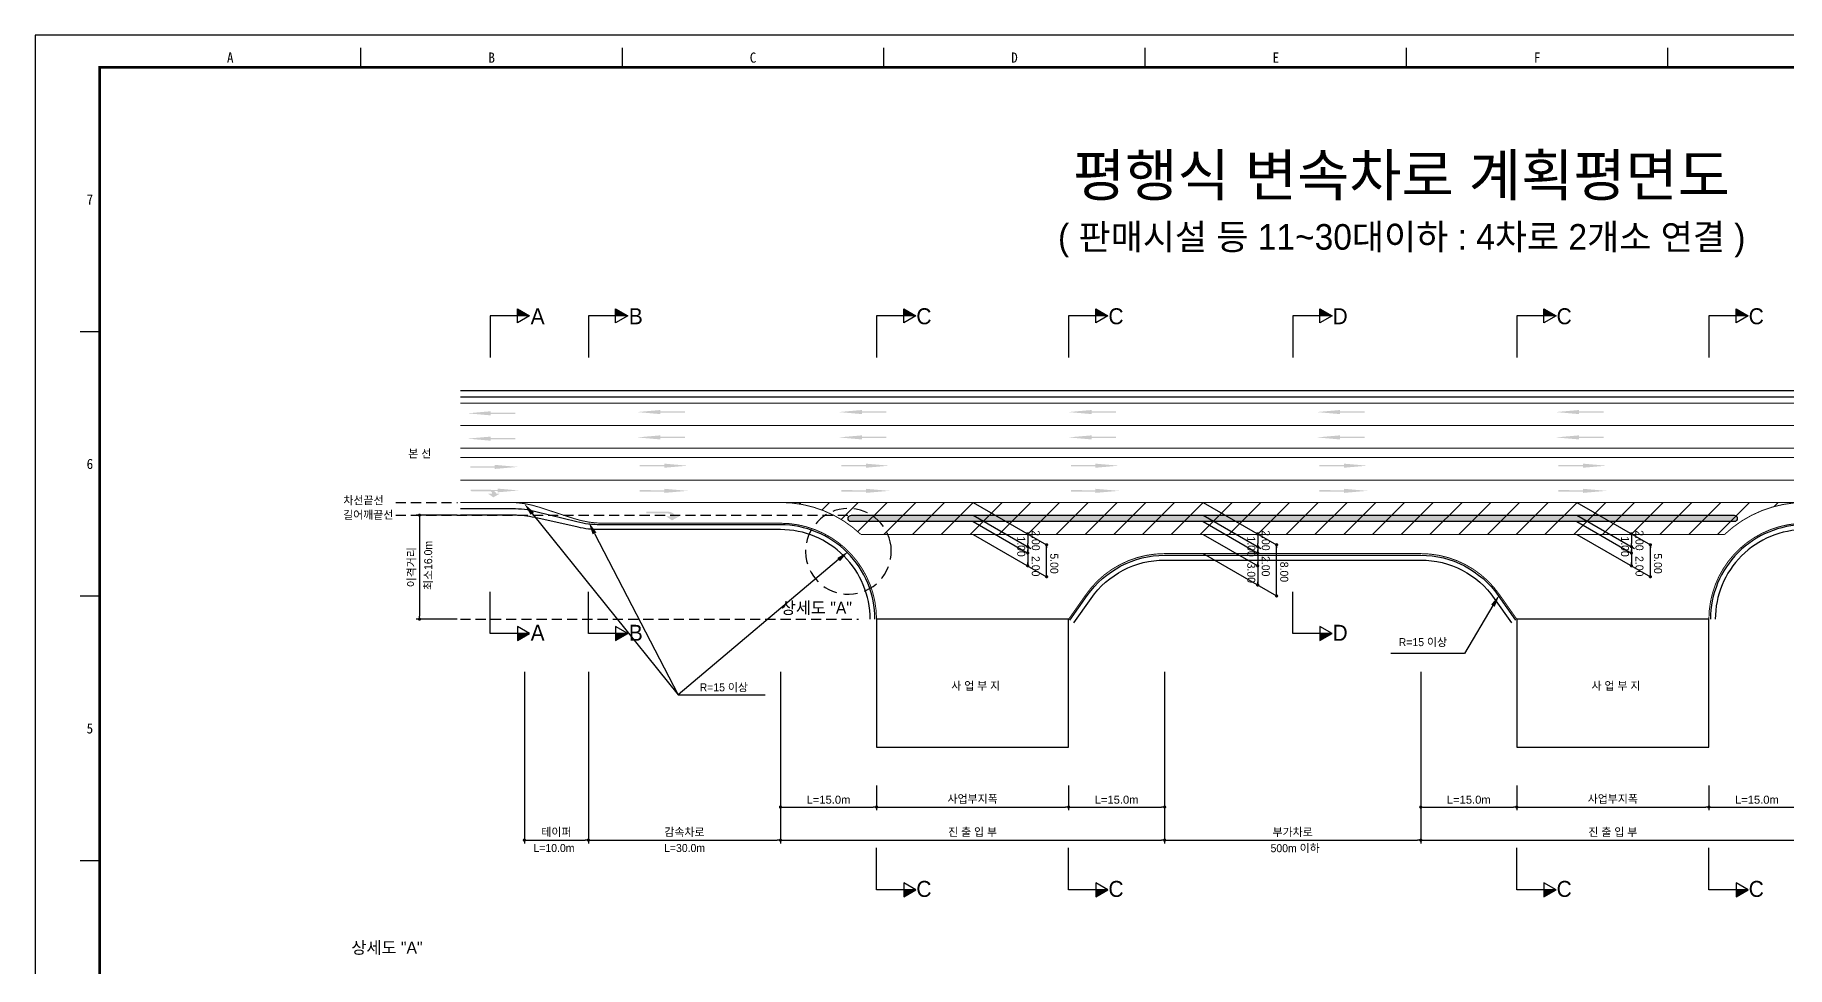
# Model space of a CAD drawing. Header units: millimetres. Extents: x 576 to 1000, y -19 to 281.
# Drawn here: x 576.3 to 849.9, y 135.3 to 280.9 of the extents above; entities that cross this region are included whole.
import ezdxf
from ezdxf.enums import TextEntityAlignment as Align

# ---------------------------------------------------------------- set-up
doc = ezdxf.new("R2010")
doc.units = ezdxf.units.MM
doc.linetypes.add('HIDDEN', pattern=[9.525, 6.35, -3.175])
for name, color, linetype in [('CC-GSTR-0004', 4, 'Continuous'), ('CM-LANE-0030', 30, 'Continuous'), ('CZ-DIMT-0002', 7, 'Continuous'), ('CZ-EXST-0002', 1, 'Continuous'), ('CZ-LIN1-0007', 7, 'Continuous'), ('CZ-LIN2-0003', 3, 'Continuous'), ('CZ-LINE-0001', 7, 'Continuous'), ('CZ-TEXT-BOX0', 7, 'Continuous'), ('TITLE', 7, 'Continuous')]:
    doc.layers.add(name, color=color, linetype=linetype)
doc.styles.add('돋움', font='')
doc.styles.add('돋음체', font='')
doc.styles.get('돋움').set_extended_font_data('Dotum')
doc.styles.get('돋음체').set_extended_font_data('DotumChe')

# ---------------------------------------------------------------- blocks, each defined once
blk = doc.blocks.new('_Dot')
at = {"color": 0, "linetype": 'ByBlock', "lineweight": -2}
blk.add_line((-0.5, 0), (-1, 0), dxfattribs=at)
at = {"color": 0, "linetype": 'ByBlock', "const_width": 0.5}
blk.add_lwpolyline([(-0.25, 0, 1), (0.25, 0, 1)], format="xyb", close=True, dxfattribs=at)

msp = doc.modelspace()

# ---------------------------------------------------------------- hatches: boundary and pattern name
at = {"layer": 'CM-LANE-0030'}
h = msp.add_hatch(dxfattribs=at)
h.set_pattern_fill('ANSI31', color=256, style=0)
h.set_pattern_definition([(45, (-903.0624, -8.1427), (-2.245064, 2.245064), [])])
h.paths.add_polyline_path([(840.16, 202.84, -0.191871), (852.71, 207.84), (692.71, 207.84, -0.191871), (705.26, 202.84)])
at = {"layer": 'CZ-LIN1-0007'}
for points in [[(647.47, 222.09), (647.47, 221.87), (651.29, 221.87), (651.29, 221.66), (647.47, 221.66), (647.47, 221.44), (643.82, 221.76)], [(673.96, 222.28), (673.96, 222.07), (677.78, 222.07), (677.78, 221.85), (673.96, 221.85), (673.96, 221.64), (670.31, 221.96)], [(705.44, 222.28), (705.44, 222.07), (709.26, 222.07), (709.26, 221.85), (705.44, 221.85), (705.44, 221.64), (701.79, 221.96)], [(741.31, 222.28), (741.31, 222.07), (745.13, 222.07), (745.13, 221.85), (741.31, 221.85), (741.31, 221.64), (737.66, 221.96)], [(780.11, 222.28), (780.11, 222.07), (783.93, 222.07), (783.93, 221.85), (780.11, 221.85), (780.11, 221.64), (776.45, 221.96)], [(817.44, 222.28), (817.44, 222.07), (821.26, 222.07), (821.26, 221.85), (817.44, 221.85), (817.44, 221.64), (813.79, 221.96)], [(647.47, 218.13), (647.47, 217.91), (651.29, 217.91), (651.29, 217.7), (647.47, 217.7), (647.47, 217.48), (643.82, 217.81)], [(673.96, 218.32), (673.96, 218.11), (677.78, 218.11), (677.78, 217.89), (673.96, 217.89), (673.96, 217.68), (670.31, 218)], [(705.44, 218.32), (705.44, 218.11), (709.26, 218.11), (709.26, 217.89), (705.44, 217.89), (705.44, 217.68), (701.79, 218)], [(741.31, 218.32), (741.31, 218.11), (745.13, 218.11), (745.13, 217.89), (741.31, 217.89), (741.31, 217.68), (737.66, 218)], [(780.11, 218.32), (780.11, 218.11), (783.93, 218.11), (783.93, 217.89), (780.11, 217.89), (780.11, 217.68), (776.45, 218)], [(817.44, 218.32), (817.44, 218.11), (821.26, 218.11), (821.26, 217.89), (817.44, 217.89), (817.44, 217.68), (813.79, 218)], [(648.07, 213.71), (648.07, 213.5), (644.25, 213.5), (644.25, 213.28), (648.07, 213.28), (648.07, 213.07), (651.72, 213.39)], [(674.57, 213.9), (674.57, 213.69), (670.74, 213.69), (670.74, 213.48), (674.57, 213.47), (674.57, 213.26), (678.22, 213.58)], [(706.04, 213.9), (706.04, 213.69), (702.22, 213.69), (702.22, 213.48), (706.04, 213.47), (706.04, 213.26), (709.7, 213.58)], [(741.91, 213.9), (741.91, 213.69), (738.09, 213.69), (738.09, 213.48), (741.91, 213.47), (741.91, 213.26), (745.57, 213.58)], [(780.71, 213.9), (780.71, 213.69), (776.89, 213.69), (776.89, 213.48), (780.71, 213.47), (780.71, 213.26), (784.36, 213.58)], [(818.05, 213.9), (818.05, 213.69), (814.22, 213.69), (814.22, 213.48), (818.05, 213.47), (818.05, 213.26), (821.7, 213.58)], [(647.43, 209.82, -0.267976), (648.34, 209.22), (648.89, 209.22), (647.86, 208.64), (647.03, 209.21), (647.64, 209.22, 0.504994), (647.37, 209.58), (644.32, 209.6), (644.32, 209.84)], [(648.56, 210), (648.56, 209.8), (645.13, 209.81), (645.13, 209.61), (648.56, 209.61), (648.56, 209.42), (651.83, 209.71)], [(674.57, 209.97), (674.57, 209.75), (670.74, 209.76), (670.74, 209.54), (674.57, 209.54), (674.57, 209.33), (678.22, 209.65)], [(706.04, 209.97), (706.04, 209.75), (702.22, 209.76), (702.22, 209.54), (706.04, 209.54), (706.04, 209.33), (709.7, 209.65)], [(741.91, 209.97), (741.91, 209.75), (738.09, 209.76), (738.09, 209.54), (741.91, 209.54), (741.91, 209.33), (745.57, 209.65)], [(780.71, 209.97), (780.71, 209.75), (776.89, 209.76), (776.89, 209.54), (780.71, 209.54), (780.71, 209.33), (784.36, 209.65)], [(818.05, 209.97), (818.05, 209.75), (814.22, 209.76), (814.22, 209.54), (818.05, 209.54), (818.05, 209.33), (821.7, 209.65)], [(675.29, 206.38, -0.267976), (676.32, 205.69), (676.95, 205.7), (675.77, 205.04), (674.83, 205.69), (675.52, 205.69, 0.504994), (675.21, 206.11), (671.75, 206.13), (671.75, 206.4)]]:
    msp.add_hatch(color=256, dxfattribs=at).paths.add_polyline_path(points)
at = {"layer": 'CZ-LIN2-0003'}
h = msp.add_hatch(dxfattribs=at)
h.set_pattern_fill('CROSS', color=256, scale=0.075, style=0)
h.set_pattern_definition([(0, (-903.0624, -8.14267), (0.47625, 0.47625), [0.238125, -0.714375]), (90, (-902.94334, -8.26174), (-0.47625, 0.47625), [0.238125, -0.714375])])
h.paths.add_polyline_path([(841.65, 205.84), (703.78, 205.84, 0.732581), (703.49, 204.93, -0.002096), (703.62, 204.84), (841.81, 204.84, -0.002096), (841.93, 204.93, 0.732581)])
at = {"layer": 'CZ-LINE-0001'}
for points in [[(651.62, 238.11), (651.62, 237.01), (653.53, 237.01)], [(666.95, 238.11), (666.95, 237.01), (668.86, 237.01)], [(711.95, 238.11), (711.95, 237.01), (713.86, 237.01)], [(741.95, 238.11), (741.95, 237.01), (743.86, 237.01)], [(776.95, 238.11), (776.95, 237.01), (778.86, 237.01)], [(811.95, 238.11), (811.95, 237.01), (813.86, 237.01)], [(841.95, 238.11), (841.95, 237.01), (843.86, 237.01)], [(653.53, 187.34), (651.62, 187.34), (651.62, 186.24)], [(668.86, 187.34), (666.95, 187.34), (666.95, 186.24)], [(778.86, 187.34), (776.95, 187.34), (776.95, 186.24)], [(713.86, 147.32), (711.95, 147.32), (711.95, 146.22)], [(743.86, 147.32), (741.95, 147.32), (741.95, 146.22)], [(813.86, 147.32), (811.95, 147.32), (811.95, 146.22)], [(843.86, 147.32), (841.95, 147.32), (841.95, 146.22)]]:
    msp.add_hatch(color=256, dxfattribs=at).paths.add_polyline_path(points)

# ---------------------------------------------------------------- linework, layer by layer
at = {"color": 0, "linetype": 'ByBlock', "lineweight": -2}
for p, q in [((731.32, 202.68), (731.32, 202.43)), ((767.24, 202.68), (767.24, 202.43)), ((825.61, 202.68), (825.61, 202.43)), ((731.32, 201.18), (731.32, 201.43)), ((731.32, 200.68), (731.32, 200.43)), ((731.32, 200.18), (731.32, 200.43)), ((734.28, 200.98), (734.28, 200.73)), ((767.24, 201.18), (767.24, 201.43)), ((767.24, 200.68), (767.24, 200.43)), ((767.24, 200.18), (767.24, 200.43)), ((770.2, 200.98), (770.2, 200.73)), ((825.61, 201.18), (825.61, 201.43)), ((825.61, 200.68), (825.61, 200.43)), ((825.61, 200.18), (825.61, 200.43)), ((828.57, 200.98), (828.57, 200.73)), ((731.32, 198.18), (731.32, 198.43)), ((767.24, 198.18), (767.24, 198.43)), ((825.61, 198.18), (825.61, 198.43)), ((734.28, 196.48), (734.28, 196.73)), ((767.24, 195.18), (767.24, 195.43)), ((828.57, 196.48), (828.57, 196.73)), ((770.2, 193.48), (770.2, 193.73))]:
    msp.add_line(p, q, dxfattribs=at)
at = {"color": 0, "linetype": 'ByBlock', "const_width": 0.25}
for points in [[(731.32, 202.81, 1), (731.32, 203.06, 1)], [(767.24, 202.81, 1), (767.24, 203.06, 1)], [(825.61, 202.81, 1), (825.61, 203.06, 1)], [(731.32, 201.06, 1), (731.32, 200.81, 1)], [(731.32, 200.81, 1), (731.32, 201.06, 1)], [(731.32, 200.06, 1), (731.32, 199.81, 1)], [(734.28, 201.1, 1), (734.28, 201.35, 1)], [(767.24, 200.81, 1), (767.24, 201.06, 1)], [(767.24, 201.06, 1), (767.24, 200.81, 1)], [(767.24, 200.06, 1), (767.24, 199.81, 1)], [(770.2, 201.1, 1), (770.2, 201.35, 1)], [(825.61, 200.81, 1), (825.61, 201.06, 1)], [(825.61, 201.06, 1), (825.61, 200.81, 1)], [(825.61, 200.06, 1), (825.61, 199.81, 1)], [(828.57, 201.1, 1), (828.57, 201.35, 1)], [(731.32, 198.06, 1), (731.32, 197.81, 1)], [(767.24, 198.06, 1), (767.24, 197.81, 1)], [(825.61, 198.06, 1), (825.61, 197.81, 1)], [(734.28, 196.35, 1), (734.28, 196.1, 1)], [(767.24, 195.06, 1), (767.24, 194.81, 1)], [(828.57, 196.35, 1), (828.57, 196.1, 1)], [(770.2, 193.35, 1), (770.2, 193.1, 1)]]:
    msp.add_lwpolyline(points, format="xyb", close=True, dxfattribs=at)
at = {"layer": 'CC-GSTR-0004'}
for p, q in [((642.71, 225.34), (942.71, 225.34)), ((642.71, 224.34), (942.71, 224.34))]:
    msp.add_line(p, q, dxfattribs=at)
for points in [[(707.46, 189.59, 0.414214), (692.71, 204.34), (664.56, 204.34, -0.061321), (660.92, 204.79), (654.51, 206.39, 0.061321), (650.87, 206.84), (642.71, 206.84)], [(706.71, 189.59, 0.414214), (692.71, 203.59), (664.38, 203.59, -0.055385), (661.09, 203.96), (654.34, 205.47), (654.34, 205.47, 0.055385), (651.05, 205.84), (642.71, 205.84)], [(942.71, 206.84), (933.65, 206.84, 0.031099), (931.79, 206.72), (931.79, 206.72), (913.64, 204.46), (913.64, 204.46, -0.031099), (911.78, 204.34), (852.71, 204.34, 0.414214), (837.96, 189.59)], [(942.71, 205.84), (933.55, 205.84), (933.55, 205.84, 0.028015), (931.88, 205.75), (931.88, 205.75), (913.55, 203.68, -0.028015), (911.87, 203.59), (911.87, 203.59), (852.71, 203.59, 0.414214), (838.71, 189.59)], [(737.92, 189.45), (740.62, 193.28, -0.245085), (752.71, 199.59), (792.71, 199.59, -0.245085), (804.81, 193.28), (807.51, 189.45)], [(738.53, 189.01), (741.23, 192.85, -0.245113), (752.71, 198.84), (792.71, 198.84, -0.245113), (804.19, 192.85), (806.9, 189.01)]]:
    msp.add_lwpolyline(points, format="xyb", dxfattribs=at)
at = {"layer": 'CM-LANE-0030', "const_width": 0.15}
for points in [[(642.71, 216.34), (942.71, 216.34)], [(642.71, 214.84), (942.71, 214.84)]]:
    msp.add_lwpolyline(points, dxfattribs=at)
msp.add_lwpolyline([(705.26, 202.84, 0.191871), (692.71, 207.84), (852.71, 207.84, 0.191871), (840.16, 202.84)], format="xyb", close=True, dxfattribs=at)
at = {"layer": 'CZ-EXST-0002', "color": 30}
msp.add_line((752.71, 207.84), (752.71, 207.84), dxfattribs=at)
at = {"layer": 'CZ-LIN1-0007', "const_width": 0.15}
for points in [[(642.71, 223.34), (942.71, 223.34)], [(671.53, 207.84), (692.71, 207.84)]]:
    msp.add_lwpolyline(points, dxfattribs=at)
at = {"layer": 'CZ-LIN1-0007', "linetype": 'HIDDEN', "const_width": 0.15}
for points in [[(642.71, 219.84), (942.71, 219.84)], [(642.71, 211.34), (942.71, 211.34)], [(650.34, 207.84), (671.53, 207.84)]]:
    msp.add_lwpolyline(points, dxfattribs=at)
at = {"layer": 'CZ-LIN1-0007', "const_width": 0.15}
for points in [[(707.71, 189.59, 0.414214), (692.71, 204.59), (665.09, 204.59), (665.09, 204.59, -0.07872), (660.45, 205.32), (660.45, 205.32), (654.97, 207.11), (654.97, 207.11, 0.07872), (650.34, 207.84), (650.34, 207.84), (642.71, 207.84)], [(942.71, 207.84), (933.92, 207.84, 0.040295), (931.52, 207.65), (931.52, 207.65), (913.91, 204.78), (913.91, 204.78, -0.040295), (911.5, 204.59), (911.5, 204.59), (852.71, 204.59, 0.414214), (837.71, 189.59)], [(737.71, 189.59), (740.41, 193.43, -0.245076), (752.71, 199.84), (792.71, 199.84, -0.245076), (805.01, 193.43), (807.71, 189.59)]]:
    msp.add_lwpolyline(points, format="xyb", dxfattribs=at)
at = {"layer": 'CZ-LIN2-0003'}
msp.add_lwpolyline([(703.49, 204.93, -0.732581), (703.78, 205.84), (841.65, 205.84, -0.732581), (841.93, 204.93, 0.002096), (841.81, 204.84), (703.62, 204.84, 0.002096)], format="xyb", close=True, dxfattribs=at)
for points in [[(737.71, 189.59), (707.71, 189.59), (707.71, 169.59), (737.71, 169.59)], [(837.71, 189.59), (807.71, 189.59), (807.71, 169.59), (837.71, 169.59)]]:
    msp.add_lwpolyline(points, close=True, dxfattribs=at)
at = {"layer": 'CZ-LINE-0001'}
for p, q in [((651.62, 235.91), (651.62, 238.11)), ((651.62, 238.11), (653.53, 237.01)), ((666.95, 235.91), (666.95, 238.11)), ((666.95, 238.11), (668.86, 237.01)), ((711.95, 235.91), (711.95, 238.11)), ((711.95, 238.11), (713.86, 237.01)), ((741.95, 235.91), (741.95, 238.11)), ((741.95, 238.11), (743.86, 237.01)), ((776.95, 235.91), (776.95, 238.11)), ((776.95, 238.11), (778.86, 237.01)), ((811.95, 235.91), (811.95, 238.11)), ((811.95, 238.11), (813.86, 237.01)), ((841.95, 235.91), (841.95, 238.11)), ((841.95, 238.11), (843.86, 237.01)), ((653.53, 237.01), (647.38, 237.01)), ((647.38, 237.01), (647.38, 230.47)), ((653.53, 237.01), (651.62, 235.91)), ((668.86, 237.01), (662.71, 237.01)), ((662.71, 237.01), (662.71, 230.47)), ((668.86, 237.01), (666.95, 235.91)), ((713.86, 237.01), (707.71, 237.01)), ((707.71, 237.01), (707.71, 230.47)), ((713.86, 237.01), (711.95, 235.91)), ((743.86, 237.01), (737.71, 237.01)), ((737.71, 237.01), (737.71, 230.47)), ((743.86, 237.01), (741.95, 235.91)), ((778.86, 237.01), (772.71, 237.01)), ((772.71, 237.01), (772.71, 230.47)), ((778.86, 237.01), (776.95, 235.91)), ((813.86, 237.01), (807.71, 237.01)), ((807.71, 237.01), (807.71, 230.47)), ((813.86, 237.01), (811.95, 235.91)), ((843.86, 237.01), (837.71, 237.01)), ((837.71, 237.01), (837.71, 230.47)), ((843.86, 237.01), (841.95, 235.91)), ((642.21, 205.84), (635.83, 205.84)), ((636.33, 205.34), (636.33, 190.09)), ((722.82, 207.84), (734.28, 201.23)), ((722.82, 205.84), (731.82, 200.65)), ((758.74, 207.84), (770.2, 201.23)), ((758.74, 205.84), (767.74, 200.65)), ((817.11, 207.84), (828.57, 201.23)), ((817.11, 205.84), (826.11, 200.65)), ((722.82, 204.84), (731.32, 199.93)), ((722.82, 202.84), (734.28, 196.23)), ((758.74, 204.84), (767.24, 199.93)), ((758.74, 202.84), (767.24, 197.93)), ((817.11, 204.84), (825.61, 199.93)), ((817.11, 202.84), (828.57, 196.23)), ((731.32, 202.43), (731.32, 201.43)), ((731.32, 200.43), (731.32, 197.93)), ((734.28, 196.23), (734.28, 201.23)), ((758.74, 199.84), (770.2, 193.23)), ((767.24, 202.43), (767.24, 201.43)), ((767.24, 200.43), (767.24, 194.93)), ((770.2, 193.23), (770.2, 201.23)), ((825.61, 202.43), (825.61, 201.43)), ((825.61, 200.43), (825.61, 197.93)), ((828.57, 196.23), (828.57, 201.23)), ((647.38, 187.34), (647.38, 193.88)), ((662.71, 187.34), (662.71, 193.88)), ((772.71, 187.34), (772.71, 193.88)), ((642.21, 189.59), (635.83, 189.59)), ((653.53, 187.34), (647.38, 187.34)), ((653.53, 187.34), (651.62, 188.44)), ((651.62, 188.44), (651.62, 186.24)), ((651.62, 186.24), (653.53, 187.34)), ((668.86, 187.34), (662.71, 187.34)), ((668.86, 187.34), (666.95, 188.44)), ((666.95, 188.44), (666.95, 186.24)), ((666.95, 186.24), (668.86, 187.34)), ((778.86, 187.34), (772.71, 187.34)), ((778.86, 187.34), (776.95, 188.44)), ((776.95, 188.44), (776.95, 186.24)), ((776.95, 186.24), (778.86, 187.34)), ((652.71, 181.35), (652.71, 154.57)), ((662.71, 181.35), (662.71, 154.57)), ((662.71, 181.35), (662.71, 154.57)), ((692.71, 181.35), (692.71, 154.57)), ((752.71, 181.35), (752.71, 154.57)), ((792.71, 181.35), (792.71, 154.57)), ((676.73, 177.75), (690.34, 177.75)), ((692.71, 163.62), (692.71, 154.57)), ((692.71, 163.62), (692.71, 159.74)), ((707.71, 163.62), (707.71, 159.74)), ((707.71, 163.62), (707.71, 159.74)), ((737.71, 163.62), (737.71, 159.74)), ((737.71, 163.62), (737.71, 159.74)), ((752.71, 163.62), (752.71, 154.57)), ((752.71, 163.62), (752.71, 159.74)), ((792.71, 163.62), (792.71, 159.74)), ((792.71, 163.62), (792.71, 154.57)), ((807.71, 163.62), (807.71, 159.74)), ((807.71, 163.62), (807.71, 159.74)), ((837.71, 163.62), (837.71, 159.74)), ((837.71, 163.62), (837.71, 159.74)), ((693.21, 160.24), (707.21, 160.24)), ((708.21, 160.24), (737.21, 160.24)), ((738.21, 160.24), (752.21, 160.24)), ((793.21, 160.24), (807.21, 160.24)), ((808.21, 160.24), (837.21, 160.24)), ((838.21, 160.24), (852.21, 160.24)), ((653.21, 155.07), (662.21, 155.07)), ((663.21, 155.07), (692.21, 155.07)), ((693.21, 155.07), (752.21, 155.07)), ((707.71, 147.32), (707.71, 153.86)), ((737.71, 147.32), (737.71, 153.86)), ((753.21, 155.07), (792.21, 155.07)), ((793.21, 155.07), (852.21, 155.07)), ((807.71, 147.32), (807.71, 153.86)), ((837.71, 147.32), (837.71, 153.86)), ((713.86, 147.32), (711.95, 148.42)), ((711.95, 148.42), (711.95, 146.22)), ((743.86, 147.32), (741.95, 148.42)), ((741.95, 148.42), (741.95, 146.22)), ((813.86, 147.32), (811.95, 148.42)), ((811.95, 148.42), (811.95, 146.22)), ((843.86, 147.32), (841.95, 148.42)), ((841.95, 148.42), (841.95, 146.22)), ((713.86, 147.32), (707.71, 147.32)), ((711.95, 146.22), (713.86, 147.32)), ((743.86, 147.32), (737.71, 147.32)), ((741.95, 146.22), (743.86, 147.32)), ((813.86, 147.32), (807.71, 147.32)), ((811.95, 146.22), (813.86, 147.32)), ((843.86, 147.32), (837.71, 147.32)), ((841.95, 146.22), (843.86, 147.32))]:
    msp.add_line(p, q, dxfattribs=at)
at = {"layer": 'CZ-LINE-0001', "linetype": 'HIDDEN', "ltscale": 0.25}
for p, q in [((632.61, 207.84), (642.27, 207.84)), ((632.61, 205.84), (704.2, 205.84)), ((642.71, 189.59), (704.91, 189.59))]:
    msp.add_line(p, q, dxfattribs=at)
at = {"layer": 'CZ-LINE-0001', "linetype": 'HIDDEN', "ltscale": 0.35}
msp.add_line((709.97, 200.98), (709.97, 200.99), dxfattribs=at)
at = {"layer": 'CZ-LINE-0001'}
for points in [[(653.94, 206.1), (676.73, 177.75)], [(663.66, 203), (676.73, 177.75)], [(701.79, 198.91), (676.73, 177.75)], [(803.99, 191.71), (799.53, 184.24), (788.05, 184.24)]]:
    msp.add_lwpolyline(points, dxfattribs=at)
at = {"layer": 'CZ-LINE-0001', "linetype": 'HIDDEN', "ltscale": 0.35}
msp.add_arc((703.32, 200.2), 6.7, 6.7667, 6.749, dxfattribs=at)
at = {"layer": 'CZ-LINE-0001'}
for points in [[(653.68, 205.89), (652.68, 207.66), (654.2, 206.31)], [(663.37, 202.85), (662.74, 204.77), (663.96, 203.15)], [(701.58, 199.16), (703.32, 200.2), (702.01, 198.65)], [(803.7, 191.88), (805.01, 193.43), (804.27, 191.54)]]:
    msp.add_solid(points, dxfattribs=at)
at = {"layer": 'TITLE', "color": 7, "linetype": 'Continuous'}
for p, q in [((627.19, 275.83), (627.19, 278.86)), ((668.01, 275.83), (668.01, 278.86)), ((708.84, 275.83), (708.84, 278.86)), ((749.66, 275.83), (749.66, 278.86)), ((790.49, 275.83), (790.49, 278.86)), ((831.31, 275.83), (831.31, 278.86)), ((586.36, 234.51), (583.34, 234.51)), ((586.36, 193.18), (583.34, 193.18)), ((586.36, 151.85), (583.34, 151.85))]:
    msp.add_line(p, q, dxfattribs=at)
at = {"layer": 'TITLE'}
msp.add_lwpolyline([(576.28, -18.5), (999.64, -18.5), (999.64, 280.87), (576.28, 280.87)], close=True, dxfattribs=at)
at = {"layer": 'TITLE', "linetype": 'Continuous', "const_width": 0.403}
msp.add_lwpolyline([(586.36, -13.47), (586.36, 275.83), (994.61, 275.83), (994.61, -13.47)], close=True, dxfattribs=at)

# ---------------------------------------------------------------- block references
at = {"layer": 'CZ-LINE-0001', "xscale": 0.5, "yscale": 0.5, "zscale": 0.5}
for p, rotation in [((636.33, 205.84), 90), ((636.33, 189.59), 270), ((692.71, 160.24), 180), ((707.71, 160.24), 180), ((737.71, 160.24), 180), ((792.71, 160.24), 180), ((807.71, 160.24), 180), ((837.71, 160.24), 180), ((652.71, 155.07), 180), ((662.71, 155.07), 180), ((692.71, 155.07), 180), ((752.71, 155.07), 180), ((792.71, 155.07), 180)]:
    msp.add_blockref('_Dot', p, dxfattribs=dict(at, rotation=rotation))
for p in [(707.71, 160.24), (737.71, 160.24), (752.71, 160.24), (807.71, 160.24), (837.71, 160.24), (662.71, 155.07), (692.71, 155.07), (752.71, 155.07), (792.71, 155.07)]:
    msp.add_blockref('_Dot', p, dxfattribs=at)

# ---------------------------------------------------------------- texts
at = {"layer": 'CZ-DIMT-0002', "style": '돋움'}
for s, height, p in [('A', 2.5, (654.78, 236.93)), ('B', 2.5, (670.11, 236.93)), ('C', 2.5, (715.11, 236.93)), ('C', 2.5, (745.11, 236.93)), ('D', 2.5, (780.11, 236.93)), ('C', 2.5, (815.11, 236.93)), ('C', 2.5, (845.11, 236.93)), ('본 선', 1.25, (636.37, 215.47)), ('차선끝선', 1.25, (627.58, 208.16)), ('길어깨끝선', 1.25, (628.32, 205.9)), ('상세도 "A"', 1.875, (698.31, 191.37)), ('A', 2.5, (654.78, 187.47)), ('B', 2.5, (670.11, 187.47)), ('D', 2.5, (780.11, 187.47)), ('R=15 이상', 1.25, (793.04, 186.01)), ('R=15 이상', 1.25, (683.86, 178.95)), ('사 업 부 지', 1.25, (723.2, 179.18)), ('사 업 부 지', 1.25, (823.2, 179.18)), ('L=10.0m', 1.25, (657.33, 153.84)), ('L=30.0m', 1.25, (677.73, 153.84)), ('500m 이하', 1.25, (773.09, 153.81)), ('C', 2.5, (715.11, 147.45)), ('C', 2.5, (745.11, 147.45)), ('C', 2.5, (815.11, 147.45)), ('C', 2.5, (845.11, 147.45))]:
    msp.add_text(s, height=height, dxfattribs=at).set_placement(p, align=Align.MIDDLE_CENTER)
msp.add_text('최소16.0m', height=1.25, rotation=90, dxfattribs=at).set_placement((638.31, 194.15))
at = {"layer": 'CZ-DIMT-0002', "char_height": 1.25, "attachment_point": 5, "rotation": 270, "style": '돋움'}
for s, insert in [('\\A1;2.00', (732.57, 201.9)), ('\\A1;2.00', (768.49, 201.9)), ('\\A1;2.00', (826.86, 201.9)), ('1.00', (730.3, 200.94)), ('5.00', (735.46, 198.29)), ('1.00', (766.23, 200.94)), ('1.00', (824.6, 200.94)), ('5.00', (829.75, 198.29)), ('2.00', (732.57, 197.87)), ('3.00', (766.23, 196.84)), ('2.00', (768.49, 197.87)), ('8.00', (771.38, 196.98)), ('2.00', (826.86, 197.87))]:
    msp.add_mtext(s, dxfattribs=dict(at, insert=insert))
at = {"layer": 'CZ-LINE-0001', "insert": (635.14, 197.71), "char_height": 1.25, "attachment_point": 5, "rotation": 90, "style": '돋움'}
msp.add_mtext('\\A1;이격거리', dxfattribs=at)
at = {"layer": 'CZ-LINE-0001', "char_height": 1.25, "attachment_point": 5, "style": '돋움'}
for s, insert in [('\\A1;{\\fArial|b0|i0|c0|p32;L=15.0m}', (700.21, 161.38)), ('\\A1;사업부지폭', (722.71, 161.44)), ('\\A1;{\\fArial|b0|i0|c0|p32;L=15.0m}', (745.21, 161.38)), ('\\A1;{\\fArial|b0|i0|c0|p32;L=15.0m}', (800.21, 161.38)), ('\\A1;사업부지폭', (822.71, 161.44)), ('\\A1;{\\fArial|b0|i0|c0|p32;L=15.0m}', (845.21, 161.38)), ('\\A1;테이퍼', (657.71, 156.27)), ('\\A1;감속차로', (677.71, 156.27)), ('\\A1;진 출 입 부', (722.71, 156.27)), ('\\A1;부가차로', (772.71, 156.27)), ('\\A1;진 출 입 부', (822.71, 156.27))]:
    msp.add_mtext(s, dxfattribs=dict(at, insert=insert))
at = {"layer": 'CZ-TEXT-BOX0', "style": '돋움'}
msp.add_text('상세도 "A"', height=1.875, dxfattribs=at).set_placement((631.25, 138.27), align=Align.MIDDLE_CENTER)
at = {"layer": 'TITLE', "color": 3, "linetype": 'Continuous', "style": '돋음체'}
for s, p in [('A', (606.77, 277.35)), ('B', (647.6, 277.35)), ('C', (688.42, 277.35)), ('D', (729.25, 277.35)), ('E', (770.07, 277.35)), ('F', (810.9, 277.35)), ('7', (584.85, 255.18)), ('6', (584.85, 213.85)), ('5', (584.85, 172.52))]:
    msp.add_text(s, height=1.59, dxfattribs=at).set_placement(p, align=Align.MIDDLE)
at = {"layer": 'TITLE', "style": '돋움'}
for s, height, p in [('평행식 변속차로 계획평면도', 6.5, (789.7, 258.96)), ('( 판매시설 등 11~30대이하 : 4차로 2개소 연결 )', 4, (789.74, 249.33))]:
    msp.add_text(s, height=height, dxfattribs=at).set_placement(p, align=Align.MIDDLE_CENTER)

doc.saveas('drawing.dxf')
